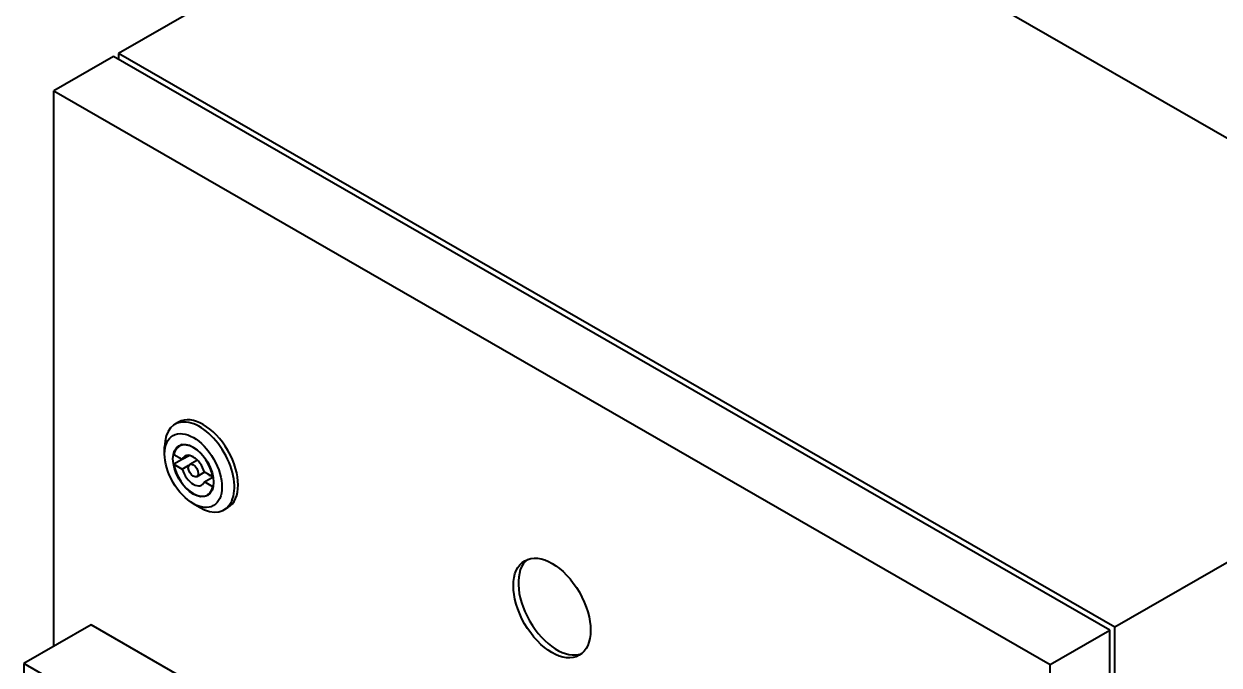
# Model space of a CAD drawing. Header units: millimetres. Extents: x 0 to 2523, y 0 to 1782.
# Drawn here: x 2283.3 to 2385, y 1573.2 to 1627.8 of the extents above; entities that cross this region are included whole.
import ezdxf

# ---------------------------------------------------------------- set-up
doc = ezdxf.new("R2010")
doc.units = ezdxf.units.MM
doc.header["$LTSCALE"] = 3
doc.layers.add('가시적인 것(ISO)', color=3, linetype='Continuous', lineweight=40)

msp = doc.modelspace()

# ---------------------------------------------------------------- linework, layer by layer
at = {"layer": '가시적인 것(ISO)'}
for p, q in [((2332.2594, 1648.8498), (2291.318, 1625.2731)), ((2332.2594, 1648.8498), (2417.1122, 1599.9863)), ((2290.8937, 1625.0288), (2285.8025, 1622.097)), ((2375.7465, 1576.1653), (2290.8937, 1625.0288)), ((2291.318, 1625.2731), (2291.318, 1624.7845)), ((2376.1708, 1576.4097), (2291.318, 1625.2731)), ((2285.8025, 1622.097), (2370.6553, 1573.2335)), ((2285.8025, 1574.7771), (2285.8025, 1622.097)), ((2417.1122, 1599.9863), (2376.1708, 1576.4097)), ((2296.4345, 1593.8807), (2296.1163, 1593.6975)), ((2296.7182, 1591.9669), (2296.4842, 1591.8322)), ((2295.2424, 1591.1573), (2295.2424, 1591.7681)), ((2296.0236, 1591.1243), (2296.741, 1590.7112)), ((2297.3355, 1591.0459), (2296.0236, 1590.2904)), ((2296.741, 1590.7112), (2297.3249, 1591.0475)), ((2297.5039, 1591.0016), (2297.8599, 1590.7966)), ((2296.0236, 1590.2904), (2296.741, 1589.8773)), ((2296.741, 1589.8773), (2297.3125, 1590.2064)), ((2298.03, 1590.6453), (2297.3825, 1590.2724)), ((2298.6451, 1589.6147), (2297.9813, 1589.2325)), ((2299.3402, 1589.2144), (2298.6228, 1589.6276)), ((2298.6228, 1588.7937), (2299.3681, 1589.2229)), ((2299.3669, 1589.2298), (2299.3402, 1589.2144)), ((2299.3402, 1588.3805), (2298.6228, 1588.7937)), ((2299.3809, 1588.404), (2299.3402, 1588.3805)), ((2297.6725, 1586.9374), (2298.2008, 1586.6308)), ((2299.1135, 1587.8073), (2298.8796, 1587.6726)), ((2300.6264, 1586.6014), (2300.3082, 1586.4182)), ((2288.9845, 1576.6095), (2283.2569, 1573.3112)), ((2363.655, 1533.6096), (2288.9845, 1576.6095)), ((2370.6553, 1573.2335), (2375.7465, 1576.1653)), ((2375.7465, 1571.0157), (2375.7465, 1576.1653)), ((2376.1708, 1571.0157), (2376.1708, 1576.4097)), ((2357.9274, 1530.3114), (2283.2569, 1573.3112)), ((2283.2569, 1573.3112), (2283.2569, 1524.7489)), ((2370.6553, 1438.3383), (2370.6553, 1573.2335))]:
    msp.add_line(p, q, dxfattribs=at)
for centre, major_axis, start_param, end_param in [((2298.2122, 1590.0578), (2.0959, -3.6397), 5.49585344, 10.21210983), ((2298.5304, 1590.2411), (2.0959, -3.6397), 0, 3.14159265), ((2297.6819, 1589.7524), (-1.1977, 2.0798), 4.14305721, 6.8563845), ((2297.6819, 1589.7524), (-0.7111, 1.2349), 4.29493684, 6.70450487), ((2297.6819, 1589.7524), (1.1977, -2.0798), 4.14305721, 6.8563845), ((2297.6819, 1589.7524), (0.7111, -1.2349), 4.29493684, 6.70450487), ((2299.0396, 1590.5343), (0.7111, -1.2349), 5.32213426, 5.67730744), ((2328.6532, 1578.2885), (-2.3205, 4.0296), 0.09119, 3.05040266)]:
    msp.add_ellipse(centre, major_axis=major_axis, ratio=0.57809312, start_param=start_param, end_param=end_param, dxfattribs=at)
for centre, major_axis in [((2297.6819, 1589.7524), (-1.7217, 2.9897)), ((2297.6819, 1589.7524), (-1.2201, 2.1188)), ((2297.6819, 1589.7524), (-0.2994, 0.52)), ((2328.2289, 1578.0441), (2.3205, -4.0296))]:
    msp.add_ellipse(centre, major_axis=major_axis, ratio=0.57809312, dxfattribs=at)

doc.saveas('drawing.dxf')
